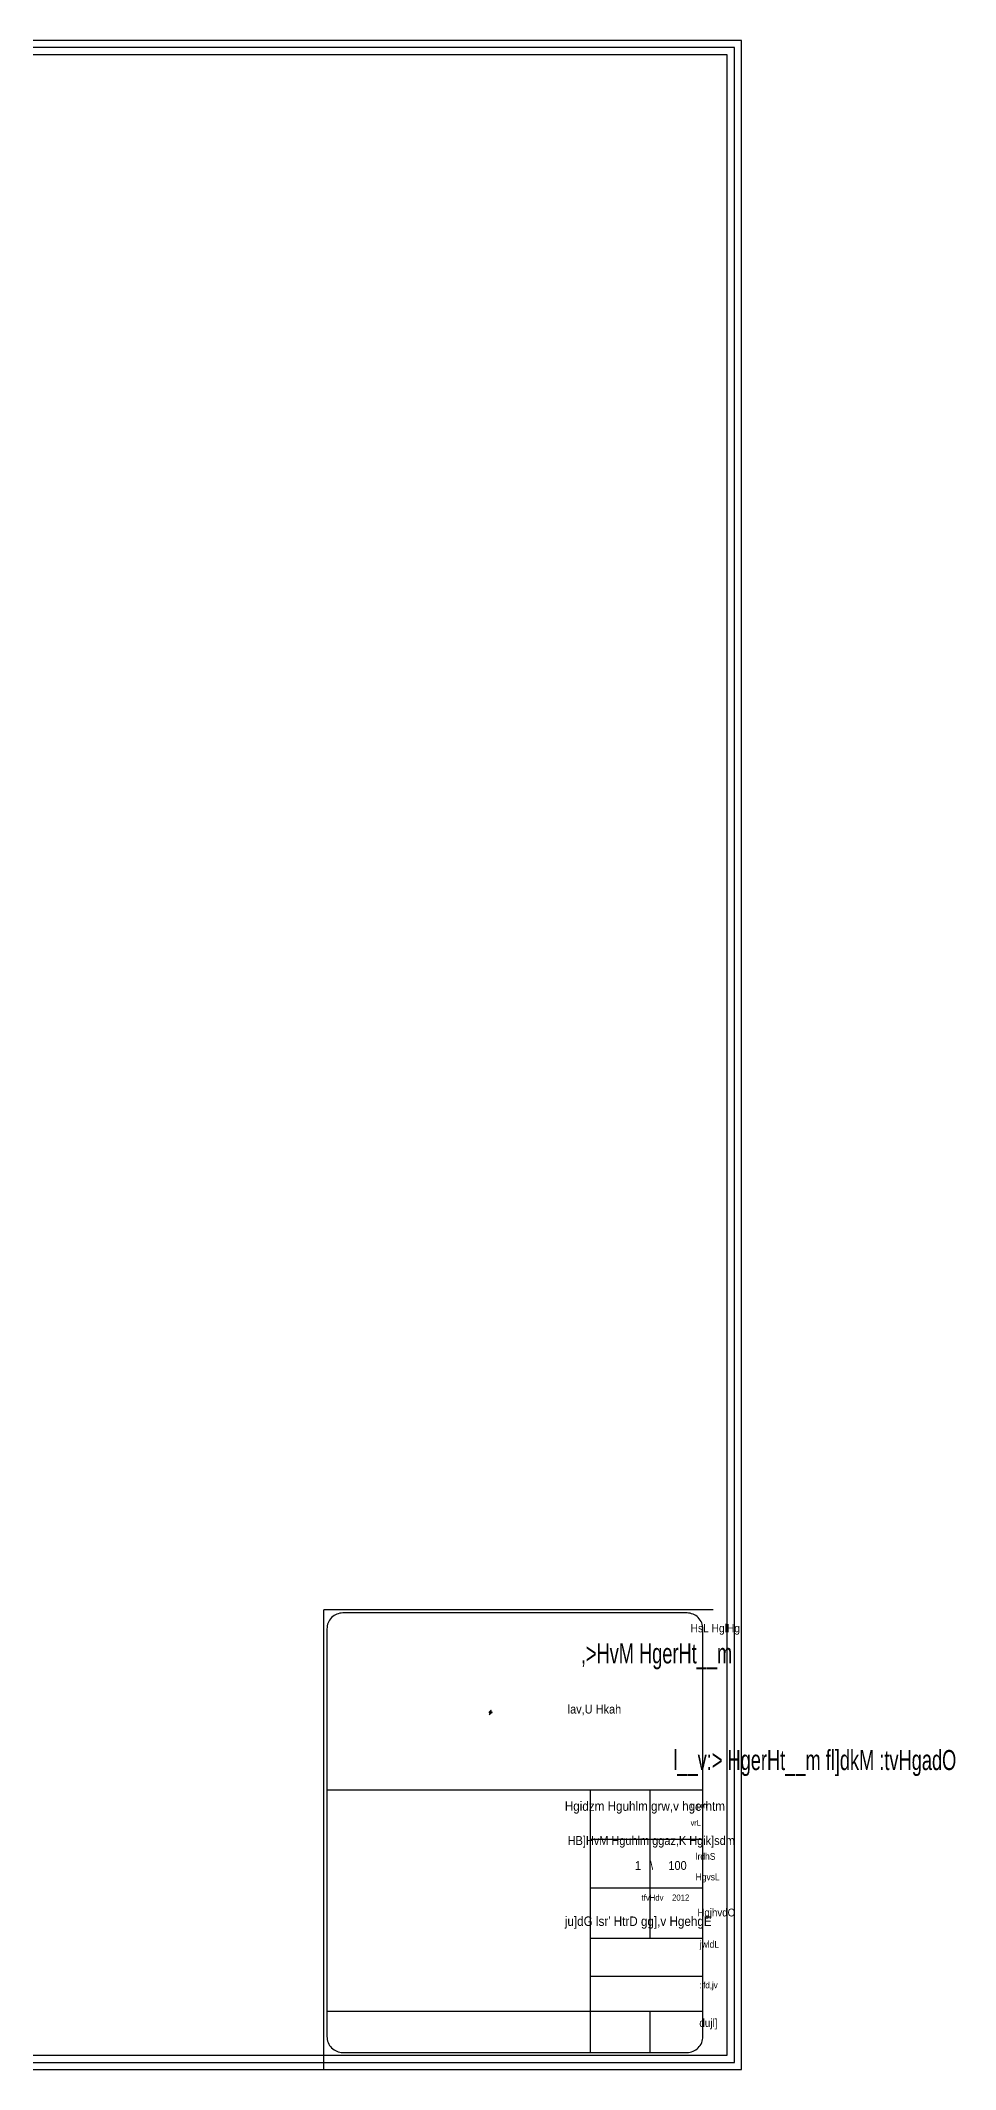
# Model space of a CAD drawing. Header units: inches. Extents: x 751443 to 884462, y -58136 to 349881.
# Drawn here: x 844500 to 883262, y 263881 to 349881 of the extents above; entities that cross this region are included whole.
import ezdxf

# ---------------------------------------------------------------- set-up
doc = ezdxf.new("R2010")
doc.units = ezdxf.units.IN
doc.header["$MEASUREMENT"] = 0
doc.layers.add('4', color=4, linetype='Continuous')
doc.layers.add('WALL', color=8, linetype='Continuous')
doc.styles.get("Standard").update_dxf_attribs({"font": 'arial.ttf'})

msp = doc.modelspace()

# ---------------------------------------------------------------- linework, layer by layer
at = {"layer": '4'}
for p, q in [((856498.8, 263881.1), (856498.8, 283363.8)), ((872996, 283363.8), (856498.8, 283363.8)), ((872563.8, 275714.1), (856633.8, 275714.1)), ((867783.2, 275714.1), (867783.2, 264599.9)), ((870312.8, 275714.1), (870312.8, 269447)), ((872563.8, 273633.9), (867783.2, 273633.9)), ((872563.8, 271563.7), (867783.2, 271563.7)), ((867783.2, 269447), (872563.8, 269447)), ((867783.2, 267839.8), (872563.8, 267839.8)), ((872563.8, 266339.7), (856633.8, 266339.7)), ((870312.8, 266339.7), (870312.8, 264599.9))]:
    msp.add_line(p, q, dxfattribs=at)
at = {"layer": '4', "color": 3}
for p, q in [((863502.8, 278917.6), (863502.4, 278917.6)), ((863502.8, 278917.6), (863502.4, 278917.6)), ((863542.6, 278988.9), (863502.8, 278917.6)), ((863552.4, 278966.4), (863502.8, 278917.6)), ((863509.4, 279022.9), (863508.2, 279008.2)), ((863508.2, 279008.2), (863515.9, 278996.7)), ((863572.5, 279097.9), (863509.4, 279022.9)), ((863515.9, 278996.7), (863542.6, 278988.9)), ((863525.8, 279041.3), (863525.4, 279041.3)), ((863552.4, 279060.2), (863525.8, 279041.3)), ((863525.8, 279041.3), (863532.7, 279019.2)), ((863532.7, 279019.2), (863532.3, 279019.2)), ((863532.7, 279019.2), (863582.3, 279004.1)), ((863552.4, 279060.2), (863552, 279060.2)), ((863566.3, 279057.3), (863552.4, 279060.2)), ((863552.4, 278966.4), (863628.6, 279004.1)), ((863575.7, 279045.4), (863566.3, 279057.3)), ((863580.7, 279097.9), (863572.5, 279097.9)), ((863575.7, 279045.4), (863588.9, 279082.7)), ((863587.2, 279091.7), (863580.7, 279097.9)), ((863582.3, 279004.1), (863581.9, 279004.1)), ((863582.3, 279004.1), (863581.9, 279004.1)), ((863638.8, 279030.3), (863582.3, 279004.1)), ((863588.9, 279082.7), (863587.2, 279091.7)), ((863628.6, 279004.1), (863638.8, 279030.3))]:
    msp.add_line(p, q, dxfattribs=at)
at = {"layer": '4'}
msp.add_lwpolyline([(857308.8, 264599.9), (871888.8, 264599.9, 0.4142136), (872563.8, 265274.9), (872563.8, 282553.8, 0.4142136), (871888.8, 283228.8), (857308.8, 283228.8, 0.4142136), (856633.8, 282553.8), (856633.8, 265274.9, 0.4142136)], format="xyb", close=True, dxfattribs=at)
at = {"layer": 'WALL'}
for points in [[(777196, 263881.1), (874196, 263881.1), (874196, 349881.1), (777196, 349881.1)], [(777496, 264181.1), (873896, 264181.1), (873896, 349581.1), (777496, 349581.1)], [(777796, 264481.1), (873596, 264481.1), (873596, 349281.1), (777796, 349281.1)]]:
    msp.add_lwpolyline(points, close=True, dxfattribs=at)

# ---------------------------------------------------------------- texts
at = {"layer": '4', "color": 3}
for s, height, width, p in [('HsL HglHg;', 350, 0.884937, (872041.7, 282411)), (',>HvM HgerHt__m ', 850, 0.65, (867391.4, 281092.3)), ('lav,U Hkah', 374.98, 0.884937, (866833.1, 278966.2)), ('l__v:> HgerHt__m fl]dkM :tvHgadO', 850, 0.65, (871310.4, 276570.9)), ('Hgidzm Hguhlm grw,v hgerhtm', 400, 0.884937, (866711, 274843.4)), ('vrL', 243.53, 0.884937, (872041.7, 274216)), ('g,pm', 243.53, 0.884937, (872041.7, 274946.6)), ('HB]HvM Hguhlm ggaz,K Hgik]sdm', 374.976, 0.884937, (866833.1, 273395.3)), ('1   \\     100', 374.976, 0.884937, (869684.2, 272338.6)), ('lrdhS', 290.36, 0.884937, (872255.8, 272766.9)), ('HgvsL', 290.36, 0.884937, (872255.8, 271895.9)), ('tfvHdv    2012', 264.645, 0.884937, (869966.1, 271030.3)), ("ju]dG lsr' HtrD gg],v HgehgE", 400, 0.884937, (866711, 269963.8)), ('HgjhvdO', 333.12, 0.884937, (872328.9, 270366.1)), ('jwldL', 290.36, 0.884937, (872429.5, 269041.1)), (':lfd,jv', 271.34, 0.884937, (872406, 267316.8)), ('dujl]', 339.12, 0.884937, (872411.3, 265684))]:
    msp.add_text(s, height=height, dxfattribs=dict(at, width=width)).set_placement(p)

doc.saveas('drawing.dxf')
